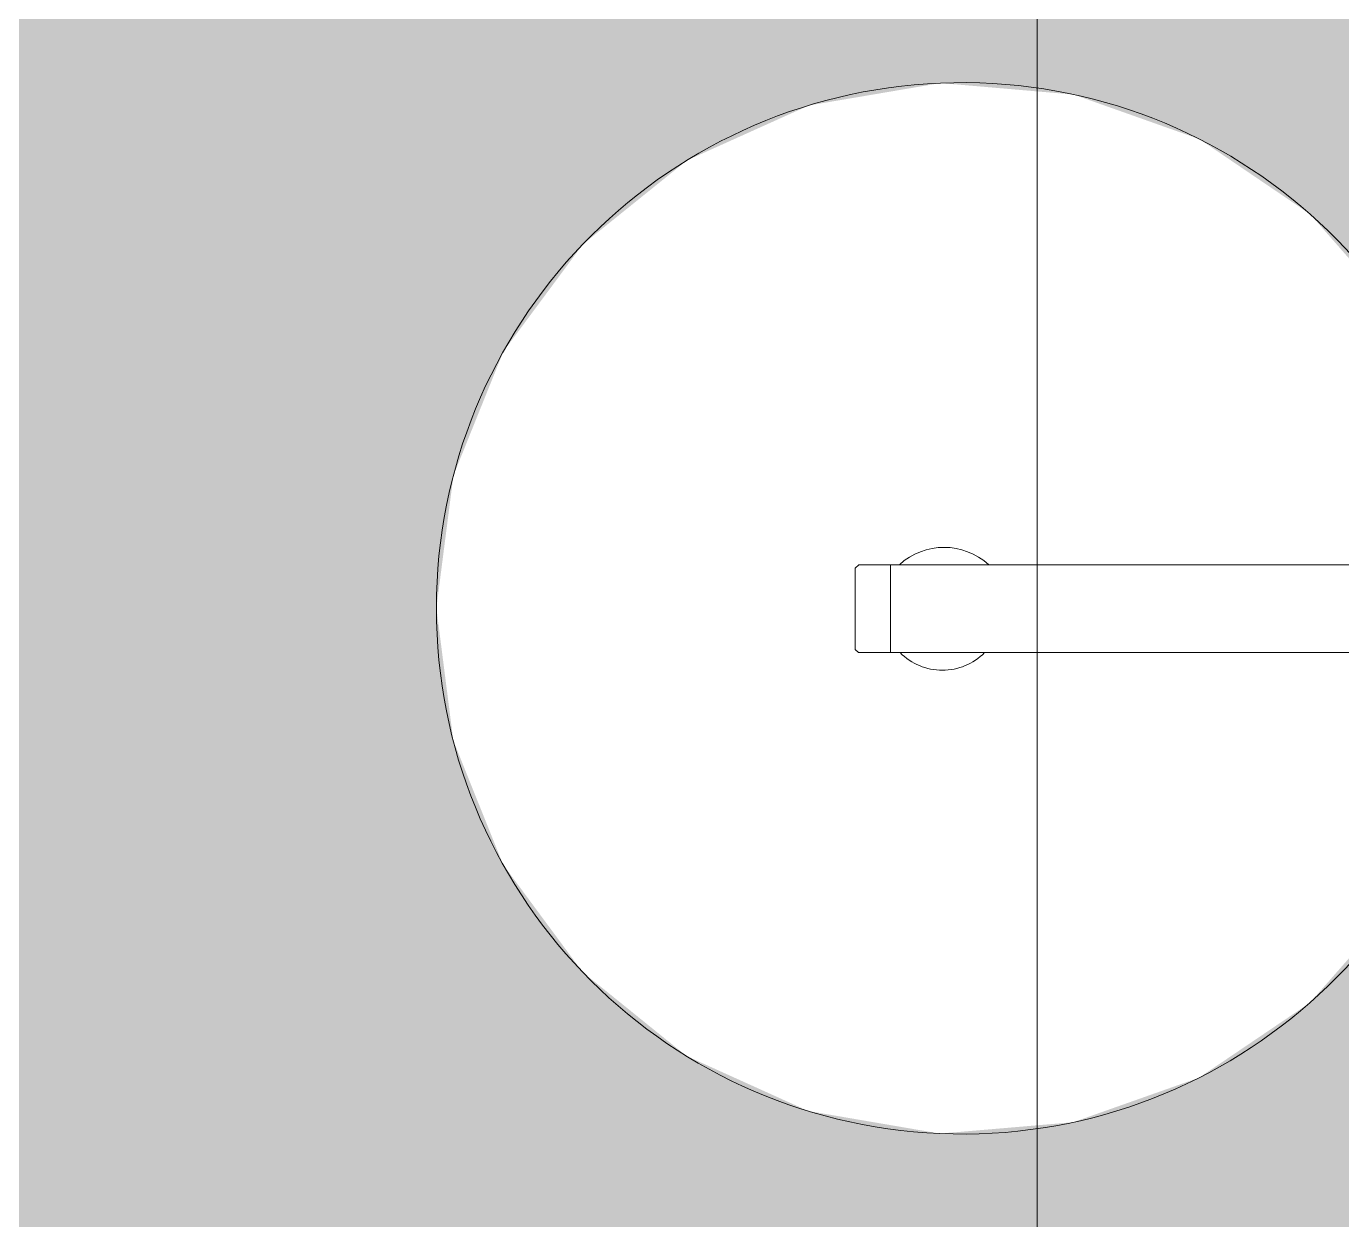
# Model space of a CAD drawing. Header units: millimetres. Extents: x 1680 to 166026, y 35966 to 91121.
# Drawn here: x 103031.2 to 103405.1, y 57370.2 to 57709.5 of the extents above; entities that cross this region are included whole.
import ezdxf

# ---------------------------------------------------------------- set-up
doc = ezdxf.new("R2010")
doc.units = ezdxf.units.MM
for name, color, linetype, lineweight in [('A-AREA-PATT', 32, 'Continuous', 18), ('A-DETL-THIN', 151, 'Continuous', 18), ('P-SANR-FIXT', 252, 'Continuous', 18)]:
    doc.layers.add(name, color=color, linetype=linetype, lineweight=lineweight)

# ---------------------------------------------------------------- blocks, each defined once
blk = doc.blocks.new('Sanitary_Showers_hansgrohe_27133400-Raindance-Select-S-Showerpipe-3 - white_chrome-275599-mebel yerləşmə planı')
at = {"layer": 'P-SANR-FIXT'}
for p, q in [((2792.95, -2333.42), (2793.98, -2332.4)), ((2793.98, -2332.4), (2802.95, -2332.4)), ((2802.95, -2332.4), (2802.95, -2357.41)), ((2972.3, -2332.4), (2802.95, -2332.4)), ((2802.95, -2332.4), (3266.77, -2332.4)), ((2802.95, -2357.41), (2802.95, -2332.4)), ((2802.95, -2332.4), (2802.95, -2357.41)), ((2792.95, -2356.47), (2792.95, -2333.42)), ((2793.89, -2357.41), (2792.95, -2356.47)), ((2802.95, -2357.41), (2793.89, -2357.41)), ((2802.95, -2357.41), (2972.29, -2357.41)), ((3266.77, -2357.41), (2802.95, -2357.41))]:
    blk.add_line(p, q, dxfattribs=at)
for centre, radius, start, end in [((2823.34, -2344.81), 149.47, 4.7612, 355.166), ((2818.18, -2346.32), 18.84, 47.6129, 132.3871), ((2817.69, -2345.5), 16.9, 224.7904, 315.2096)]:
    blk.add_arc(centre, radius, start, end, dxfattribs=at)

msp = doc.modelspace()

# ---------------------------------------------------------------- hatches: boundary and pattern name
at = {"layer": 'A-AREA-PATT'}
h = msp.add_hatch(color=41, dxfattribs=at)
h.paths.add_polyline_path([(103736.71, 57139.06), (103768.55, 57139.06), (103768.55, 59539.06), (102588.71, 59539.06), (102588.71, 59536.13), (103068.69, 59536.13), (103068.69, 59535), (103071.02, 59530.25), (103071.04, 59529.37), (103070.5, 59081.56), (103070.17, 59080.73), (103065.73, 59076.71), (103062.07, 59076.14), (103061.04, 59076.13), (102668.56, 59076.13), (102668.56, 59065.53), (102468.57, 59065.53), (102468.57, 59076.13), (102071.66, 59076.6), (102067.08, 59080.45), (102066.23, 59083.09), (102066.06, 59086.13), (102066.2, 59531.38), (102068.56, 59536.13), (102548.06, 59536.13), (102548.06, 59539.06), (101968.55, 59539.06), (101968.55, 57139.06), (103736.59, 57139.06)], flags=0)
h.paths.add_polyline_path([(103693.07, 57392.07), (103652.29, 57392.41), (103652.29, 57412.96), (103655.75, 57412.96), (103655.38, 57474.23), (103641.07, 57473.73), (103637.39, 57460.56), (103629.69, 57446.15), (103623.08, 57437.42), (103615.26, 57431.13), (103606.17, 57426.89), (103596.34, 57424.95), (103581.62, 57424.95), (103572.62, 57426.35), (103564.02, 57430.49), (103556.2, 57437.19), (103548.44, 57448.31), (103544.22, 57456.98), (103540.58, 57469.19), (103538.77, 57483.01), (103538.83, 57495.6), (103540.79, 57508.62), (103544.55, 57520.75), (103549.94, 57531.46), (103446.15, 57531.46), (103438.17, 57494.32), (103421.08, 57460.4), (103395.99, 57431.87), (103364.52, 57410.6), (103328.71, 57397.94), (103290.86, 57394.72), (103253.42, 57401.14), (103218.81, 57416.79), (103189.26, 57440.67), (103166.68, 57471.22), (103152.54, 57506.47), (103147.73, 57544.15), (103152.58, 57581.83), (103166.77, 57617.06), (103189.39, 57647.58), (103218.97, 57671.42), (103253.6, 57687.03), (103291.05, 57693.4), (103328.89, 57690.13), (103364.69, 57677.43), (103396.13, 57656.11), (103421.18, 57627.56), (103438.23, 57593.61), (103446.17, 57556.46), (103655.38, 57556.46), (103655.38, 57675.55), (103652.01, 57675.55), (103652.29, 57696.1), (103655.81, 57696.44), (103693.07, 57696.44), (103693.91, 57637.03), (103695.36, 57635.58), (103697.34, 57635.05), (103709.07, 57634.91), (103709.07, 57629.96), (103711.67, 57629.96), (103711.67, 57634.25), (103728.67, 57634.25), (103728.67, 57629.99), (103730.69, 57629.99), (103730.69, 57651.76), (103732.33, 57653.23), (103758.56, 57653.23), (103758.56, 57584.28), (103732.33, 57584.28), (103730.69, 57585.91), (103730.69, 57607.66), (103728.67, 57607.66), (103728.67, 57603.67), (103711.67, 57603.67), (103711.67, 57607.64), (103709.07, 57607.64), (103709.07, 57603.49), (103704.14, 57603.05), (103702.77, 57601.47), (103702.59, 57600.08), (103702.59, 57556.46), (103740.63, 57556.46), (103740.63, 57583.28), (103758.56, 57584), (103758.56, 57503.86), (103749.38, 57504.08), (103740.63, 57504.64), (103740.63, 57531.46), (103705.39, 57531.46), (103705.45, 57504.13), (103710.4, 57502.83), (103714.9, 57499.68), (103717.71, 57500.71), (103719.3, 57501.37), (103723.24, 57501.59), (103726.9, 57501.23), (103729.97, 57499.25), (103730.72, 57498.56), (103731.04, 57502.31), (103732.33, 57503.6), (103758.56, 57503.6), (103758.56, 57434.5), (103742.71, 57434.5), (103749.38, 57403.78), (103748.25, 57401.08), (103745.83, 57398.41), (103743.59, 57397.48), (103739.88, 57397.64), (103736.59, 57399.75), (103734.88, 57402.81), (103730.64, 57420.16), (103713.65, 57454.25), (103711.59, 57454.25), (103711.59, 57458.24), (103709.07, 57458.24), (103709.07, 57453.51), (103695.6, 57452.86), (103694.11, 57451.37), (103693.57, 57449.34), (103693.21, 57412.96)], flags=0)
h.paths.add_polyline_path([(103730.64, 57486.24), (103730.64, 57490.13), (103730.03, 57488.87)], flags=0)
h.paths.add_polyline_path([(103655.39, 57502.96), (103655.39, 57531.46), (103629.86, 57531.46), (103636.62, 57517.94), (103641.07, 57503.49), (103642.68, 57503.43)], flags=0)
h.paths.add_polyline_path([(103425.5, 58801.82), (103410.23, 58801.87), (103395, 58803.03), (103379.9, 58805.29), (103365, 58808.65), (103350.38, 58813.07), (103336.13, 58818.55), (103322.31, 58825.05), (103309, 58832.54), (103296.27, 58840.98), (103284.19, 58850.31), (103267.49, 58866.02), (103262.21, 58871.5), (103252.43, 58883.23), (103243.54, 58895.64), (103235.56, 58908.67), (103228.56, 58922.24), (103222.56, 58936.28), (103217.6, 58950.72), (103213.7, 58965.49), (103210.88, 58980.5), (103209.16, 58995.67), (103208.54, 59011.81), (103203.15, 59370.99), (103190.42, 59371.03), (103186.66, 59372.17), (103184.78, 59374.05), (103183.55, 59377.93), (103182.68, 59526.5), (103183.65, 59528.26), (103185.91, 59530.14), (103190.42, 59530.93), (103200.75, 59530.93), (103200.75, 59535.93), (103636.42, 59535.93), (103636.42, 59530.93), (103648.11, 59530.93), (103651.62, 59529.98), (103654.72, 59526.05), (103655.09, 59523.86), (103653.13, 59375.33), (103651.82, 59373.19), (103651.23, 59372.6), (103645.62, 59370.87), (103633.95, 59370.87), (103628.27, 58995.67), (103626.52, 58980.5), (103623.67, 58965.49), (103619.74, 58950.72), (103614.74, 58936.28), (103608.71, 58922.24), (103601.66, 58908.67), (103593.65, 58895.64), (103582.85, 58880.99), (103569.61, 58866.02), (103564.21, 58860.5), (103551.85, 58849.44), (103539.71, 58840.18), (103522.92, 58829.61), (103513.56, 58824.43), (103499.7, 58818.02), (103485.41, 58812.63), (103470.77, 58808.3), (103455.85, 58805.04), (103440.73, 58802.88), (103426.22, 58801.87)], flags=0)

# ---------------------------------------------------------------- linework, layer by layer
at = {"layer": 'A-DETL-THIN'}
msp.add_line((103318.55, 57909.06), (103318.55, 57139.06), dxfattribs=at)

# ---------------------------------------------------------------- block references
at = {"layer": 'P-SANR-FIXT'}
msp.add_blockref('Sanitary_Showers_hansgrohe_27133400-Raindance-Select-S-Showerpipe-3 - white_chrome-275599-mebel yerləşmə planı', (100473.86, 59888.87), dxfattribs=at)

doc.saveas('drawing.dxf')
